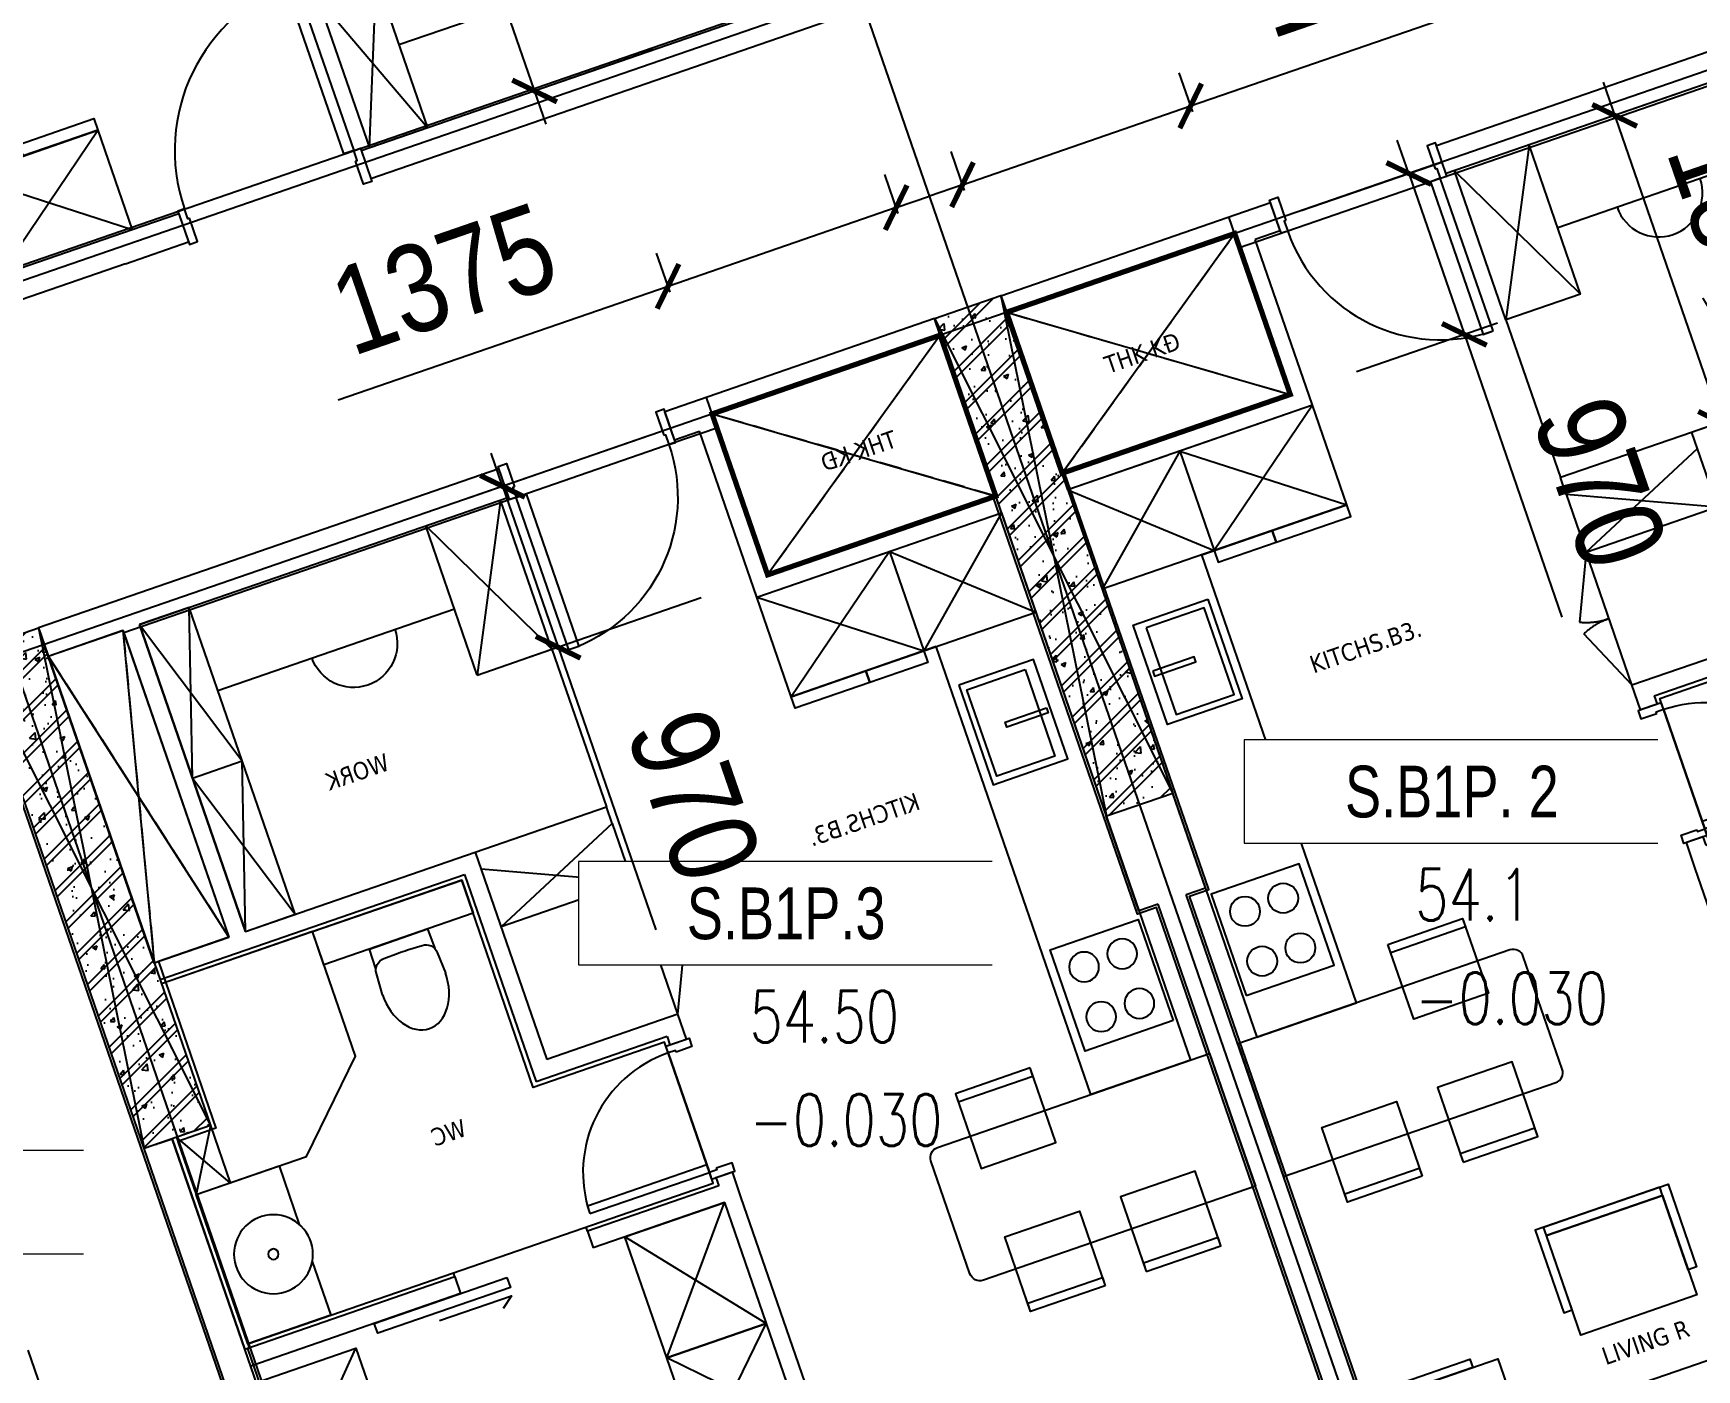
# Model space of a CAD drawing. Header units: millimetres. Extents: x -361699137 to 361252145, y -356478932 to 356523199.
# Drawn here: x -96064 to -86587, y 29494 to 37109 of the extents above; entities that cross this region are included whole.
import ezdxf
from ezdxf.enums import TextEntityAlignment as Align
from ezdxf.xclip import XClip

# ---------------------------------------------------------------- set-up
doc = ezdxf.new("R2010")
doc.units = ezdxf.units.MM
doc.header["$LTSCALE"] = 100
doc.header["$MEASUREMENT"] = 0
doc.header["$XCLIPFRAME"] = 0
doc.set_wipeout_variables(frame=1)
doc.linetypes.add('ACAD_ISO03W100', pattern=[30, 12, -18])
doc.linetypes.add('Xref_ST_MBDV Cot vach 30.7.2022$0$HIDDEN', pattern=[0.375, 0.25, -0.125])
for name, color, linetype in [('1VinaPVC-Text', 9, 'Continuous'), ('A-_FURN----_E-_N', 251, 'Continuous'), ('A-ANNO-ROOM', 50, 'Continuous'), ('IDEA - dim', 251, 'Continuous'), ('KC', 5, 'Continuous'), ('KT-Net manh', 139, 'Continuous'), ('KT-Tuong', 1, 'Continuous'), ('Xref_ST_MBDV Cot vach 30.7.2022$0$KT-Khuat', 9, 'Xref_ST_MBDV Cot vach 30.7.2022$0$HIDDEN')]:
    doc.layers.add(name, color=color, linetype=linetype)
doc.layers.add('dien tich thong thuy', color=3, linetype='Continuous', plot=False)
for name, color, linetype, lineweight in [('KT-Chuviet', 255, 'Continuous', 15), ('KT-Net thay', 7, 'Continuous', 15), ('KT-Net truc', 18, 'Continuous', 15)]:
    doc.layers.add(name, color=color, linetype=linetype, lineweight=lineweight)
doc.styles.add('220126_HDN_HBA typical plan$0$211210_HDN_HBA_TYPICAL PLAN CORE OPT 1$0$HBA-Text', font='GOTHIC.TTF')
doc.styles.add('Arial Narrow', font='ARIALN.TTF')
doc.styles.add('font unicode ccu', font='arial.ttf')
doc.styles.add('ROMANS', font='ROMANS.SHX')
doc.styles.add('Tahoma', font='tahoma.ttf')
doc.dimstyles.new('ccu12-200', dxfattribs={"dimscale": 200, "dimtxt": 2.5, "dimasz": 1, "dimexe": 1, "dimexo": 2, "dimgap": 1, "dimtad": 1, "dimdec": 0, "dimdsep": 46, "dimtxsty": 'Arial Narrow', "dimblk": 'ARCHTICK', "dimcen": -1, "dimdle": 1, "dimclrd": 256, "dimclre": 256, "dimclrt": 3, "dimadec": 0, "dimazin": 2, "dimtfac": 0.1, "dimtdec": 0, "dimtmove": 0, "dimatfit": 1, "dimldrblk": 'ARCHTICK', "dimfxl": 1, "dimtvp": 0.8333333333333334, "dimtolj": 1, "dimtzin": 12, "dimarcsym": 0})
pattern_1 = [(49.99999999999999, (-90946.1647472535, -18366.26446870027), (286.9040730403014, -25.10085399303804), [30, -330]), (355, (-90946.1647472535, -18366.26446870027), (-55.50053344520001, 300.8768534800047), [24, -264]), (100.4514, (-90922.25607525349, -18368.35620470027), (231.4037526856086, 275.7758168243814), [25.496076, -280.4568448]), (46.18420000000001, (-90946.1647472535, -18286.26446870027), (426.8964194502578, -66.20760573160723), [45, -495]), (96.6356, (-90910.5900492535, -18291.78179150027), (373.8650822194813, 389.6471483601767), [38.2441152, -420.6852]), (351.1842, (-90946.1647472535, -18286.26446870027), (373.8647780534509, 389.6474403701299), [36, -396]), (21, (-90906.1647472535, -18306.26446870027), (238.7628208473847, -161.0475562661355), [30, -330]), (326.0000000000001, (-90906.1647472535, -18306.26446870027), (97.32613276863269, 290.0600180187412), [24, -264]), (71.4514, (-90886.2678540535, -18319.68511110027), (336.089051432596, 129.012198683981), [25.496076, -280.4568448]), (37.50000000000001, (-90946.1647472535, -18366.26446870027), (4.863942126916267, 133.1575415325246), [0, -260.8, 0, -268, 0, -265]), (7.499999999999999, (-90946.1647472535, -18366.26446870027), (105.2278149768594, 157.7646847529441), [0, -152.8, 0, -254.8, 0, -101]), (327.5, (-91035.3647472535, -18366.26446870027), (213.5289744689636, -9.021948693751902), [0, -100, 0, -312, 0, -414]), (317.5, (-91075.3647472535, -18366.26446870027), (233.2744677369545, 40.04199293292709), [0, -130, 0, -207.2, 0, -294]), (45, (-90946.1647472535, -18366.26446870027), (-120.2081528017131, 120.2081528017131), []), (45, (-90946.1647472535, -18317.26446870027), (-120.2081528017131, 120.2081528017131), [])]

# ---------------------------------------------------------------- blocks, each defined once
blk = doc.blocks.new('*U204')
at = {"ltscale": 5}
blk.add_lwpolyline([(305, -530), (305, -1.13686837721616e-13), (-305, 0), (-305, -530)], close=True, dxfattribs=at)
for centre in [(-150, -150), (150, -150.0000000000001), (-150, -380), (150, -380)]:
    blk.add_circle(centre, 85, dxfattribs=at)
blk = doc.blocks.new('*U205')
at = {"ltscale": 5}
for points in [[(-300, -450), (300, -450), (300, 0), (-300, 0)], [(-261, -65), (261, -65), (261, -415), (-261, -415)], [(-15, -20), (15, -20), (15, -270), (-15, -270)]]:
    blk.add_lwpolyline(points, close=True, dxfattribs=at)
blk = doc.blocks.new('220126_HDN_HBA typical plan$0$210902_YS plan 330pm ver13$0$TOTO-WC-CW822J')
at = {"color": 0}
blk.add_lwpolyline([(-177.2072506700642, -119.1915361834399), (-175, 0), (175, 0), (177.2072506700642, -119.1915361836145)], dxfattribs=at)
blk.add_lwpolyline([(-190, -270), (-183.3947591906181, -144.5004246227618, -0.3908696114996718), (-115.4352058441145, -78.20653349565691), (-27.76706723973621, -75.77130742336158, -0.01388621073825284), (27.76706724101678, -75.77130742336158), (115.4352058439981, -78.20653349565691, -0.3908696114996718), (183.3947591905016, -144.5004246227618), (190, -270)], format="xyb", dxfattribs=at)
blk.add_ellipse((0, -270), major_axis=(0, -270), ratio=0.7037037037037037, start_param=4.71238898038469, end_param=7.853981633974483, dxfattribs=at)
blk = doc.blocks.new('d800')
blk.add_line((760, 70), (40, 70))
for points in [[(40, 790), (40, 70), (85, 70), (85, 790)], [(50, 25), (40, 25), (40, 70), (0, 70), (0, -70), (50, -70)], [(750, 25), (760, 25), (760, 70), (800, 70), (800, -70), (750, -70)]]:
    blk.add_lwpolyline(points, close=True)
blk.add_arc((40, 70), 720, 0, 90)
blk = doc.blocks.new('9')
for p, q in [((-3000.000000004635, -5599.999999996318), (-3345.000000458938, -5599.999999996784)), ((-3345.000000458938, -5599.999999996784), (-3000.000000005144, -5805.000000001877)), ((-3000.000000004635, -5599.999999996318), (-3345.000000458633, -5805.000000001819))]:
    blk.add_line(p, q)
at = {"color": 6, "const_width": 29.99999999999999}
blk.add_lwpolyline([(-99.99999999903957, -199.9999999962602), (-1069.999999999491, -199.9999999962456), (-1069.999999999542, -1574.999999996304), (-99.99999999943248, -1574.999999996289)], close=True, dxfattribs=at)
at = {"layer": 'A-_FURN----_E-_N', "linetype": 'Continuous'}
for points in [[(-1769.999999998588, -874.9999999943248), (-1839.999999999025, -874.9999999925785), (-1839.999999998603, -1224.999999994412), (-1769.99999999904, -1224.999999994427)], [(-1169.99999999952, -874.9999999944557), (-1769.999999998588, -874.9999999943248), (-1769.999999999076, -1674.999999994441), (-1169.99999999952, -1674.99999999626)], [(-1769.99999999904, -1224.999999994427), (-1839.999999998603, -1224.999999994412), (-1839.999999999076, -1674.999999994456), (-1769.999999999076, -1674.999999994441)]]:
    blk.add_lwpolyline(points, close=True, dxfattribs=at)
at = {"layer": 'IDEA - dim'}
for p, q in [((-1769.999999998588, -874.9999999943248), (-1769.999999998559, -199.9999999943975)), ((-2119.999999999491, -2874.999999994339), (-2470, -2874.999999994514)), ((-2119.999999999091, -2874.999999992564), (-2020.000000004678, -2874.999999992564)), ((-2020.000000003696, -3665), (-2020.000000003711, -2874.999999996304)), ((-1070.000002763212, -2875.000003132984), (-169.9999999995125, -2875.000003684283)), ((-1070.000002762747, -3325.000003041685), (-1070.000002763212, -2875.000003132984)), ((-1070.000002762747, -3325.000003041685), (-170.0000000004438, -3325.000003684312)), ((-1070.000003144596, -3324.999999349893), (-1069.99999695037, -3325.000003041656)), ((-669.9999999999782, -4749.999999998079), (-670.0000000004366, -3325.000003689929)), ((-4269.99999999904, -3764.999999994427), (-4244.999999999069, -3764.999999996289)), ((-4270.000000000007, -4564.999999998123), (-4244.999999999971, -4564.999999996217)), ((-1095.000000000451, -5049.999999996318), (-1095.000000000422, -4749.999999998137)), ((-169.9999999995052, -5599.999999996289), (-6.963091436773539e-09, -5599.999999998137)), ((-3000.000000004613, -5830.000000001804), (-4269.99999999904, -5830.000000001877))]:
    blk.add_line(p, q, dxfattribs=at)
blk.add_lwpolyline([(-5269.99999999904, -84.99999998044223), (-5269.999999999054, -1724.999999976731, 0.414213562373095), (-5209.999999999505, -1784.999999976717), (-4529.999999998574, -1784.999999976717, 0.414213562373095), (-4469.999999999069, -1724.999999978565), (-4469.999999999054, -84.99999998044223)], format="xyb", close=True, dxfattribs=at)
for points in [[(-6649.999999999505, -748.0050340610906), (-6649.999999999025, -299.9999999962165), (-7449.99999999904, -299.9999999944994), (-7449.999999999549, -249.9999999962747), (-6599.99999999952, -249.9999999943975), (-6599.999999999491, -748.0050340592861)], [(-6649.999999999025, -299.9999999962165), (-6649.999999999505, -899.9999999944266), (-7449.999999999549, -899.9999999944121), (-7449.99999999904, -299.9999999944994)], [(-5526.365906123057, -831.6291622417048), (-5526.365906122148, -381.6291622417048), (-5076.365906122592, -381.6291622435529), (-5076.365906122577, -831.6291622435092)], [(-5526.365906123057, -831.6291622417048), (-5526.365906122148, -381.6291622417048), (-5476.365906123057, -381.6291622435383), (-5476.365906123028, -831.6291622434946)], [(-5526.36590612305, -1078.370892607607), (-5526.365906122577, -1528.370892607505), (-5076.365906123508, -1528.370892607621), (-5076.365906122577, -1078.370892607651)], [(-5526.36590612305, -1078.370892607607), (-5526.365906122577, -1528.370892607505), (-5476.365906123057, -1528.370892609484), (-5476.365906123559, -1078.370892607651)], [(-4213.634093875524, -1078.37089260768), (-4213.634093875517, -1528.370892609455), (-4663.634093875975, -1528.370892607592), (-4663.634093875044, -1078.370892607592)], [(-4213.634093875524, -1078.37089260768), (-4213.634093875517, -1528.370892609455), (-4263.634093875553, -1528.370892607636), (-4263.634093875531, -1078.370892607592)], [(-7849.99999999904, -1340.677188733607), (-7849.999999998574, -2140.677188733578), (-7049.999999999025, -2140.677188733593), (-7049.99999999904, -1340.677188733607)], [(-6076.256100086466, -2090.677188733607), (-6676.256100086503, -2090.677188735455), (-6676.256100086481, -1390.677188735441), (-6076.256100086481, -1390.677188735412)], [(-6524.261134151835, -1390.677188735441), (-6076.256100086481, -1390.677188735412), (-6076.256100086466, -2090.677188733607), (-6026.256100086015, -2090.677188735441), (-6026.25610008552, -1340.677188735455), (-6524.261134151355, -1340.677188735441)], [(-6524.261134151326, -2090.677188733636), (-6076.256100086466, -2090.677188733607), (-6076.256100086481, -1390.677188735412), (-6026.256100086001, -1390.677188735455), (-6026.25610008552, -2140.677188735368), (-6524.261134151384, -2140.677188733607)], [(-124.9999999995125, -1875.000000003725), (-124.9999999995198, -1865.00000000374), (-184.9999999994907, -1865.000000003725), (-184.9999999990541, -1825.000000003725), (15.00000000097498, -1825.000000003725), (15.00000000050204, -1875.000000005515)], [(-1105.000000000437, -2785.000000005661), (-185.0000000000073, -2785.000000005632), (-185.0000000004438, -2725.00000000553), (-1105.000000000451, -2725.000000003711)], [(-124.9999999999782, -2775.000000005559), (-124.9999999990687, -2785.000000003682), (-185.0000000000073, -2785.000000005632), (-184.9999999999563, -2825.000000003711), (15.00000000097498, -2825.000000003725), (15.00000000002183, -2775.000000003638)], [(-5699.999999999505, -3574.999999992549), (-5099.999999999534, -3574.999999990745), (-5099.999999999505, -2974.999999990672), (-5699.999999999025, -2974.999999990687), (-5699.999999999505, -3574.999999992549)], [(-5099.999999999534, -3574.999999990745), (-4369.999999999505, -3574.999999990614), (-4369.999999999505, -2974.999999992549), (-5099.999999999505, -2974.999999990672), (-5099.999999999534, -3574.999999990745)], [(-2144.99999999952, -4690.000000456363), (-2144.999999999047, -3789.999999996246), (-2344.999999999956, -3789.999999998137), (-2344.999999999978, -4690.000000456246)], [(-4370.000000000422, -4285.574825735777), (-4429.999999999956, -4285.574825735705), (-4429.999999999971, -5085.574825735777), (-4370.000000000029, -5085.5748257339)], [(-170.000000000422, -5049.999999998137), (-2020.000000000888, -5049.999999996289), (-2020.000000000909, -4749.999999998181), (-170.0000000013679, -4749.999999998152)], [(-5099.999999999978, -5830.00000000179), (-4469.999999999971, -5830.000000001877), (-4469.999999999971, -5230.000000001877), (-5099.999999999025, -5229.999999999942), (-5099.999999999054, -5830.000000005602)]]:
    blk.add_lwpolyline(points, close=True, dxfattribs=at)
for points in [[(-1170, -799.9999999963184), (-1169.999999999513, -199.9999999962456), (-4469.999999998574, -199.9999999943975), (-4469.999999998574, -799.9999999944121), (-1769.999999999047, -799.9999999963038), (-1769.999999999076, -1674.999999994441), (-1169.99999999952, -1674.99999999626)], [(-3269.999999999971, -2874.99999999252), (-2469.999999999047, -2874.999999992593), (-2469.999999999956, -3664.999999996231)], [(-3000.000000005144, -5805.000000001877), (-4244.999999999971, -5805.00000000179), (-4244.99999999952, -2999.999999992549), (-3394.999999999069, -2999.999999992564), (-3394.999999999549, -3789.999999996289), (-2144.999999999047, -3789.999999996246), (-2144.99999999952, -5599.99999999626)], [(-4476.139892185995, -4728.893979981542), (-4476.139892186497, -4294.40326539801), (-4530.01426306089, -4363.505103575066)], [(-3000.000000003267, -5805.000000001834), (-3345.000000458633, -5805.000000001819), (-3345.000000459586, -5140.000000456363), (-2895.000000459593, -4690.000000456275), (-2144.99999999952, -4690.000000456363), (-2144.99999999952, -5599.99999999626)], [(-3922.249721609478, -5305.000002011584), (-4245.000000000451, -5305.000002011613), (-4244.999999999971, -5805.00000000179), (-3345.000000458633, -5805.000000001819), (-3345.000000459113, -5305.000002011642), (-3697.750278390449, -5305.000002009838)]]:
    blk.add_lwpolyline(points, dxfattribs=at)
for radius in [224.9999999999998, 29.99999999999998]:
    blk.add_circle((-3810.000000000036, -5500.000002006098), radius, dxfattribs=at)
for centre, radius, end in [((-185.0000000000073, -2785.000000005632), 919.9999999999992, 180), ((-669.9999999995052, -3933.683784391746), 249.9999999999998, 270)]:
    blk.add_arc(centre, radius, 90, end, dxfattribs=at)
at = {"layer": 'KT-Net manh', "linetype": 'ACAD_ISO03W100', "ltscale": 4}
for p, q in [((-1169.999999999513, -199.9999999962456), (-1769.999999998588, -874.9999999943248)), ((-1169.99999999952, -874.9999999944557), (-1769.999999998559, -199.9999999943975)), ((-1169.99999999952, -874.9999999944557), (-1769.999999999076, -1674.999999994441)), ((-1169.99999999952, -1674.99999999626), (-1769.999999998588, -874.9999999943248)), ((-3269.999999999971, -2874.99999999252), (-2905.673725120723, -2709.874697769061)), ((-2469.999999999047, -2874.999999992593), (-2834.326274876497, -2709.874697769046)), ((-2119.999999999491, -2874.999999994339), (-2469.999999999956, -3664.999999996231)), ((-2119.999999999971, -3664.999999998065), (-2469.999999999047, -2874.999999992593)), ((-1070.000002763212, -2875.000003132984), (-2020, -2875.000003132984)), ((-170.0000000716682, -3325.000003686087), (-1070.00000276322, -2875.000003164634)), ((-169.9999999995125, -2875.000003684283), (-1070.000002762747, -3325.000003041685)), ((-5699.999999999505, -3574.999999992549), (-5099.999999999505, -2974.999999990672)), ((-5699.999999999025, -2974.999999990687), (-5099.999999999534, -3574.999999990745)), ((-5099.999999999534, -3574.999999990745), (-4369.999999999505, -2974.999999992549)), ((-5099.999999999505, -2974.999999990672), (-4369.999999999505, -3574.999999990614)), ((-2020.000000000931, -5049.999999990701), (-1095.000000000466, -4749.999999992535)), ((-1095.00000000048, -5049.999999990716), (-2020.000000000946, -4749.999999992564)), ((-1095.00000000048, -5049.999999990716), (-170.0000000013752, -4749.999999992549)), ((-170.0000000004366, -5049.999999992579), (-1095.000000000466, -4749.999999992535)), ((-5099.999999999978, -5830.00000000179), (-4469.999999999971, -5230.000000001877))]:
    blk.add_line(p, q, dxfattribs=at)
for centre, start, end in [((-3269.999999999971, -2874.99999999252), 0, 24.38168205638541), ((-2469.999999999047, -2874.999999992593), 155.6183179436146, 180)]:
    blk.add_arc(centre, 399.9999999999996, start, end, dxfattribs=at)
at = {"layer": 'KT-Tuong'}
for p, q in [((-6600.000000001135, -84.99999998036947), (-3569.999999998588, -84.99999998050043)), ((-3569.999999998588, -84.99999998050043), (-3569.999999998588, -199.9999999962602)), ((-3569.999999998588, -199.9999999962602), (-3000.000000068831, -199.9999999899592)), ((-1169.99999999952, -1674.99999999626), (-1169.999999999513, -199.9999999962456)), ((-1169.999999999513, -199.9999999962456), (-1069.999999999513, -199.9999999962311)), ((-1069.999999999542, -1574.999999996304), (-1069.999999999513, -199.9999999962311)), ((-99.99999999903957, -199.9999999962602), (-99.99999999943248, -1574.999999996289)), ((-99.99999999903957, -199.9999999962311), (9.74978320300579e-10, -199.9999999962165)), ((9.458744898438454e-10, -199.9999999962456), (4.94765117764473e-10, -1824.999999994412)), ((-1069.999999999542, -1574.999999996304), (5.602487362921238e-10, -1574.999999996289)), ((-1169.99999999952, -1674.99999999626), (-169.9999999995125, -1674.999999996289)), ((-169.9999999995343, -1824.999999992462), (-169.9999999995125, -1674.999999996289)), ((-169.9999999999854, -1824.999999994412), (4.94765117764473e-10, -1824.999999994412)), ((-169.9999999999854, -5049.999999996202), (-169.9999999990541, -2825.000000005573)), ((2.91038304567337e-11, -2825.000000003711), (-7.436028681695461e-09, -5599.999999998137)), ((-4219.999999998596, -2974.999999990687), (-4219.999999999054, -2874.999999990629)), ((-3419.999999999505, -2974.999999990745), (-3420.000000000015, -2874.999999992593)), ((-4219.99999999904, -2974.999999988897), (-4269.999999999047, -2974.999999990614)), ((-4269.999999999047, -2974.999999990614), (-4269.99999999904, -3764.999999994427)), ((-3369.999999998152, -2974.999999990701), (-3419.999999999985, -2974.999999988824)), ((-3369.999999998152, -2974.999999990701), (-3369.999999999527, -3764.999999994383)), ((-2020.000000003711, -3664.999999996289), (-3269.999999999556, -3664.999999996289)), ((-2020.000000001353, -5049.999999994412), (-2020.000000003245, -3664.999999996275)), ((-4269.99999999904, -3764.999999994427), (-4369.999999999956, -3764.999999996187)), ((-2119.999999999985, -3764.999999994368), (-3369.999999999527, -3764.999999994383)), ((-2119.999999999491, -5599.999999994354), (-2119.999999999513, -3764.999999998137)), ((-4270.000000000007, -4564.999999998123), (-4370.000000000429, -4564.999999996202)), ((-4270.000000000007, -4564.999999998123), (-4269.99999999904, -5830.000000001877)), ((-2020.000000000888, -5049.999999996289), (-170.000000000422, -5049.999999998137)), ((-169.999999999025, -5149.999999994325), (-2020.000000000931, -5149.999999994398)), ((-2020.000000000451, -5599.999999996275), (-2020.000000000458, -5149.999999992549)), ((-169.9999999995052, -5599.999999996289), (-169.9999999995343, -5149.999999994412)), ((-2020.000000000451, -5599.999999996275), (-169.9999999995052, -5599.999999996289)), ((-3000.000000003725, -5914.999999994441), (-3000.000000003682, -5830.000000001877))]:
    blk.add_line(p, q, dxfattribs=at)
for points in [[(-4369.999999999505, -2974.999999992549), (-5699.999999999025, -2974.999999990687), (-5699.999999999542, -2874.999999992564), (-4369.999999999549, -2874.999999992579)], [(-4369.999999999549, -2874.999999992579), (-4219.999999999054, -2874.999999990629)], [(-3420.000000000015, -2874.999999992593), (-3269.999999999971, -2874.99999999252), (-3269.999999999556, -3664.999999996289)], [(-4369.999999999505, -2974.999999992549), (-4369.999999999956, -3764.999999996187)], [(-4370.000000000429, -4564.999999996202), (-4369.999999999971, -5830.000000001863)], [(-169.9999999999854, -5049.999999996202), (-2020.000000000917, -5049.999999994412)], [(-6600.000000007887, -5830.000000001819), (-6600.000000007873, -5599.999999986903), (-5700.000000000015, -5599.999999986961), (-5699.999999999971, -5830.000000001863), (-3000.000000003682, -5830.000000001877)]]:
    blk.add_lwpolyline(points, dxfattribs=at)
at = {"layer": 'Xref_ST_MBDV Cot vach 30.7.2022$0$KT-Khuat', "linetype": 'Xref_ST_MBDV Cot vach 30.7.2022$0$HIDDEN', "ltscale": 5}
for p, q in [((-100.0006481566306, -199.9999999962602), (-1069.999999999542, -1574.999999996304)), ((-1069.999999999491, -200.0009207495896), (-99.99999999943248, -1574.999999996289)), ((-169.9999999995052, -5599.999999996289), (-2020.000000000458, -5149.999999992549)), ((-169.999999999025, -5149.999999994325), (-2020.000000000451, -5599.999999996275))]:
    blk.add_line(p, q, dxfattribs=at)
at = {"layer": 'IDEA - dim', "extrusion": (0, 0, -1), "xscale": -1, "zscale": -1, "rotation": 180}
blk.add_blockref('*U204', (3919.999999998581, -749.999999996202), dxfattribs=at)
at = {"layer": 'IDEA - dim'}
for name, p, xscale, rotation in [('*U205', (-2319.999999998588, -299.9999999944412), -1, 359.9999999999917), ('d800', (-4219.999999999025, -2929.999999990687), -1, 180), ('220126_HDN_HBA typical plan$0$210902_YS plan 330pm ver13$0$TOTO-WC-CW822J', (-2345.000000000029, -4240.000000227272), -1.000000000000001, 270)]:
    blk.add_blockref(name, p, dxfattribs=dict(at, xscale=xscale, rotation=rotation))
at = {"layer": '1VinaPVC-Text', "style": 'Tahoma'}
for s, p in [('THK KĐ', (-621.2825143672817, -632.8384071638284)), ('KITCHS.B3.', (-2616.439761780442, -1181.604633180497)), ('LIVING R', (-6885.442218542077, -1468.461951309713)), ('WORK', (-1417.810789075651, -3966.135178038836)), ('WC', (-3531.033974959493, -4230.913363981905))]:
    blk.add_text(s, height=99.9999999999999, rotation=270, dxfattribs=at).set_placement(p)
blk = doc.blocks.new('10')
at = {"layer": 'IDEA - dim'}
for p, q in [((-9430.000000000582, -644.9999999794381), (-8830.000000000582, -1444.999999979496)), ((-9430.000000001062, -1444.999999977648), (-8829.999999999185, -644.9999999794672)), ((-8529.999997237697, -2875.000003121793), (-9430.00000000187, -2875.000003671259)), ((-8930.000000004642, -5174.999999979511), (-8930.000000036773, -3225.000003496185))]:
    blk.add_line(p, q, dxfattribs=at)
for points in [[(-9429.999999999229, -569.9999999813735), (-9429.999999998254, 30.00000002053275), (-6029.999999998574, 30.00000001117587), (-6029.99999999904, -569.9999999887805), (-8830.000000000146, -569.9999999832216), (-8830.000000000582, -1444.999999979496), (-9430.000000001062, -1444.999999977648)], [(-8529.999997238148, -2875.000003153458), (-8529.999997237683, -3225.000003360212), (-9430.00000000278, -3225.000003671274), (-9430.00000000278, -2875.000003671274)]]:
    blk.add_lwpolyline(points, dxfattribs=at)
for points in [[(-9430.000000000582, -644.9999999794381), (-8829.999999999185, -644.9999999794672), (-8830.000000000582, -1444.999999979496), (-9430.000000001062, -1444.999999977648)], [(-8830.000000000597, -994.9999999832362), (-8759.999999999214, -994.999999981359), (-8760.000000000116, -1444.999999983193), (-8830.000000000582, -1444.999999979496)], [(-9474.999999999964, -1774.999999992579), (-9475.000000001382, -1764.99999998881), (-9415.000000001375, -1764.999999986961), (-9415.000000000895, -1724.999999990643), (-9615.000000000888, -1724.999999988853), (-9615.000000000422, -1774.999999988824)], [(-8395.000000000931, -2784.999999990716), (-9415.000000001863, -2784.999999990672), (-9415.000000001397, -2724.999999990687), (-8395.000000000931, -2724.999999988824)], [(-9475.000000000931, -2774.999999990701), (-9475.000000001848, -2784.999999990687), (-9415.000000001863, -2784.999999990672), (-9415.00000000278, -2824.999999988824), (-9615.000000001848, -2824.999999988824), (-9615.000000002336, -2774.999999990643)]]:
    blk.add_lwpolyline(points, close=True, dxfattribs=at)
blk.add_arc((-9414.999999999229, -2784.999999984313), 1019.999999997357, 0, 90, dxfattribs=at)
at = {"layer": 'KT-Net manh', "linetype": 'ACAD_ISO03W100', "ltscale": 4}
for p, q in [((-9430.00000000278, -3225.000003671274), (-8529.999997238148, -2875.000003153458)), ((-9430.00000000187, -2875.000003671259), (-8529.999997237683, -3225.000003360212))]:
    blk.add_line(p, q, dxfattribs=at)
at = {"layer": 'KT-Tuong'}
for p, q in [((-9600.000000000306, -1344.999999977677), (-9600.000000000437, -1724.999999975771)), ((-9430.000000001353, -1724.999999977648), (-9430.000000001062, -1444.999999977648)), ((-9430.00000000136, -1724.99999997954), (-9600.000000000437, -1724.999999975771)), ((-9430.000000005108, -5474.999999979482), (-9430.000000005122, -2824.999999988839))]:
    blk.add_line(p, q, dxfattribs=at)
for points in [[(-9600.000000000306, -1344.999999977677), (-9600.000000000306, 200.0000000006403), (-9500.000000000291, 200.0000000006112)], [(-9430.000000001062, -1444.999999977648), (-9430.000000001055, 30.00000002363231)], [(-9430.000000001062, -1444.999999977648), (-9430.000000001062, -1444.999999977648)], [(-9430.000000006068, -5574.99999998133), (-9430.00000000606, -5799.999999986932), (-9600.000000005588, -5799.999999985099), (-9600.000000000939, -2824.999999986947)]]:
    blk.add_lwpolyline(points, dxfattribs=at)
blk = doc.blocks.new('20')
at = {"layer": 'KT-Net manh', "linetype": 'ACAD_ISO03W100', "ltscale": 4}
blk.add_line((-1400.000000002154, -3869.999999998734), (-1400.000000002154, -5099.999999807405), dxfattribs=at)
at = {"layer": 'KT-Tuong'}
blk.add_line((-399.999999994674, -5099.999999807682), (-399.9999999995925, -3000.000000000029), dxfattribs=at)
blk = doc.blocks.new('TAG CAO DO SAN')
blk.add_wipeout([(1526701.778855525, -266095.22987594287), (1527644.6359120198, -266095.22987594287), (1527644.6359120198, -266330.944140067), (1526701.778855525, -266330.944140067)]).dxf.layer = 'KT-Net thay'
at = {"layer": 'KT-Net thay', "flags": 128}
blk.add_lwpolyline([(1526701.778855525, -266095.2298759429), (1526701.778855525, -266330.9441400666), (1527644.63591202, -266330.9441400666), (1527644.63591202, -266095.2298759429)], close=True, dxfattribs=at)
blk.add_lwpolyline([(1526701.778855525, -266330.9441400666), (1527644.63591202, -266330.9441400666)], dxfattribs=at)
at = {"layer": 'KT-Chuviet', "color": 31, "style": 'font unicode ccu', "width": 0.75}
blk.add_attdef('TÊNPHÒNG', text='', height=117.85713, dxfattribs=at).set_placement((1527175.308820772, -266213.4467624734), align=Align.MIDDLE_CENTER)
blk = doc.blocks.new('A$C1AAC5519')
at = {"layer": 'A-ANNO-ROOM', "insert": (772.955269176513, 1216.574747113511), "char_height": 600, "attachment_point": 2, "rotation": 50.44882673977027, "style": '220126_HDN_HBA typical plan$0$211210_HDN_HBA_TYPICAL PLAN CORE OPT 1$0$HBA-Text'}
blk.add_mtext_dynamic_manual_height_columns('S.B1.', width=722857412.8743668, gutter_width=9765.624999999996, heights=[0], dxfattribs=at)
blk = doc.blocks.new('A$C418F5BC8')
at = {"layer": 'A-ANNO-ROOM', "insert": (648.1133449638728, 1090.790118377889), "char_height": 600, "attachment_point": 2, "rotation": 50.44882673977027, "style": '220126_HDN_HBA typical plan$0$211210_HDN_HBA_TYPICAL PLAN CORE OPT 1$0$HBA-Text'}
blk.add_mtext_dynamic_manual_height_columns('SL-S', width=722857412.8743668, gutter_width=9765.624999999996, heights=[0], dxfattribs=at)
blk = doc.blocks.new('A$C2A6C5140')
at = {"layer": 'A-ANNO-ROOM', "insert": (731.4497625969816, 1190.0169191678, 0.0003277973379295924), "char_height": 600, "attachment_point": 2, "rotation": 50.44882673977027, "style": '220126_HDN_HBA typical plan$0$211210_HDN_HBA_TYPICAL PLAN CORE OPT 1$0$HBA-Text'}
blk.add_mtext_dynamic_manual_height_columns('2-BR', width=722857412.8743668, gutter_width=9765.624999999996, heights=[0], dxfattribs=at)
blk = doc.blocks.new('A$C5388591E')
at = {"layer": 'A-ANNO-ROOM', "insert": (894.3001998505497, 842.1987865094561, 0.0004622000541105721), "char_height": 600, "attachment_point": 2, "rotation": 1.4064704596368105, "style": '220126_HDN_HBA typical plan$0$211210_HDN_HBA_TYPICAL PLAN CORE OPT 1$0$HBA-Text'}
blk.add_mtext_dynamic_manual_height_columns('3-BR', width=722857412.8743668, gutter_width=9765.624999999996, heights=[0], dxfattribs=at)
blk = doc.blocks.new('A$C21AF0CCA')
at = {"layer": 'A-ANNO-ROOM', "insert": (1197.56892258345, 814.6835720778872), "char_height": 600, "attachment_point": 2, "rotation": 0.10542954816276216, "style": '220126_HDN_HBA typical plan$0$211210_HDN_HBA_TYPICAL PLAN CORE OPT 1$0$HBA-Text'}
blk.add_mtext_dynamic_manual_height_columns('S.B1P.', width=722857412.8743668, gutter_width=9765.624999999996, heights=[0], dxfattribs=at)
blk = doc.blocks.new('_ARCHTICK')
at = {"color": 0, "linetype": 'ByBlock', "const_width": 0.15}
blk.add_lwpolyline([(-0.5, -0.5), (0.5, 0.5)], dxfattribs=at)
blk = doc.blocks.new('*D405')
at = {"layer": 'Defpoints', "color": 0, "transparency": 16777216}
for p in [(49444.79989566026, -741.3525314486233), (48390.7690978162, -1105.254692146351), (50048.53987389665, -2490.065783743477)]:
    blk.add_point(p, dxfattribs=at)
at = {"layer": 'KC', "lineweight": -2, "transparency": 16777216}
for p, q in [((49066.69973300592, -871.8909051199716), (48201.71901648903, -1170.523878982025)), ((49059.77826288826, -3043.018025768377), (48325.49991098053, -916.2046108191789)), ((49670.4397112423, -2620.604157414826), (48805.45899472541, -2919.237131276879))]:
    blk.add_line(p, q, dxfattribs=at)
at = {"layer": 'KC', "lineweight": -2, "transparency": 16777216, "xscale": 200, "yscale": 200, "zscale": 200}
for p, rotation in [((48390.7690978162, -1105.254692146351), 109.0471379563781), ((48994.50907605258, -2853.967944441205), 289.0471379563781)]:
    blk.add_blockref('_ARCHTICK', p, dxfattribs=dict(at, rotation=rotation))
at = {"layer": 'KC', "color": 3, "transparency": 16777216, "insert": (49122.99883039216, -1831.03042213596), "char_height": 500, "attachment_point": 5, "rotation": 289.0471379563781, "style": 'Arial Narrow'}
blk.add_mtext('\\A1;1850', dxfattribs=at)
blk = doc.blocks.new('*D407')
at = {"layer": 'Defpoints', "color": 0, "transparency": 16777216}
for p in [(49754.93412174952, -3967.427908603902), (51196.72038126876, -3930.196335112933), (49897.00121474638, -4378.921260585186)]:
    blk.add_point(p, dxfattribs=at)
at = {"layer": 'KC', "lineweight": -2, "transparency": 16777216}
for p, q in [((51066.18218559273, -3552.096111006087), (50989.38419043389, -3329.652871078224)), ((51054.6532882719, -3518.702983131649), (51243.70340032532, -3453.433885293634)), ((51054.6532882719, -3518.702983131649), (49754.93412174952, -3967.427908603902)), ((49766.46301907035, -4000.821036478341), (49689.66502391151, -3778.377796550478)), ((49754.93412174952, -3967.427908603902), (47874.87847125372, -4616.512613501876))]:
    blk.add_line(p, q, dxfattribs=at)
at = {"layer": 'KC', "lineweight": -2, "transparency": 16777216, "xscale": 200, "yscale": 200, "zscale": 200}
for p, rotation in [((51054.6532882719, -3518.702983131649), 199.0471109836851), ((49754.93412174952, -3967.427908603902), 19.04711098368512)]:
    blk.add_blockref('_ARCHTICK', p, dxfattribs=dict(at, rotation=rotation))
at = {"layer": 'KC', "color": 3, "transparency": 16777216, "insert": (48477.27549088755, -3926.87954548689), "char_height": 500, "attachment_point": 5, "rotation": 19.047110983685116, "style": 'Arial Narrow'}
blk.add_mtext('\\A1;1375', dxfattribs=at)
blk = doc.blocks.new('*D408')
at = {"layer": 'Defpoints', "color": 0, "transparency": 16777216}
for p in [(50006.00429577752, -4694.64702791896), (50322.55985153512, -5611.539921299052), (49128.83168028854, -6023.672338728335)]:
    blk.add_point(p, dxfattribs=at)
at = {"layer": 'KC', "lineweight": -2, "transparency": 16777216}
for p, q in [((49627.90413311929, -4825.185401579034), (48623.22604320182, -5172.048632178279)), ((48812.27612453094, -5106.779445348242), (48747.00693770091, -4917.729364019127)), ((48812.27612453094, -5106.779445348242), (49128.83168028854, -6023.672338728335)), ((49944.45968887689, -5742.078294959127), (48939.78159895942, -6088.941525558372)), ((49128.83168028854, -6023.672338728335), (49685.08899287686, -7634.853591201721))]:
    blk.add_line(p, q, dxfattribs=at)
at = {"layer": 'KC', "lineweight": -2, "transparency": 16777216, "xscale": 200, "yscale": 200, "zscale": 200}
for p, rotation in [((48812.27612453094, -5106.779445348242), 289.0471379546695), ((49128.83168028854, -6023.672338728335), 109.0471379546696)]:
    blk.add_blockref('_ARCHTICK', p, dxfattribs=dict(at, rotation=rotation))
at = {"layer": 'KC', "color": 3, "transparency": 16777216, "insert": (49902.58926687495, -6869.732150149162), "char_height": 500, "attachment_point": 5, "rotation": 289.04713795466955, "style": 'Arial Narrow'}
blk.add_mtext('\\A1;970', dxfattribs=at)
blk = doc.blocks.new('*D409')
at = {"layer": 'Defpoints', "color": 0, "transparency": 16777216}
for p in [(52732.47226249177, -2939.438876698314), (52874.53962460859, -3350.93237871434), (51574.82118712227, -3799.657738905044)]:
    blk.add_point(p, dxfattribs=at)
at = {"layer": 'KC', "lineweight": -2, "transparency": 16777216}
for p, q in [((52732.47226249177, -2939.438876698314), (54612.52760669684, -2290.353284638502)), ((52744.00125051438, -2972.832216205989), (52667.20307544467, -2750.388795444138)), ((51432.75382500545, -3388.164236889013), (52732.47226249177, -2939.438876698314)), ((51444.28281302807, -3421.557576396692), (51367.48463795835, -3199.114155634838)), ((51432.75382500545, -3388.164236889013), (51243.70374375127, -3453.433423936114))]:
    blk.add_line(p, q, dxfattribs=at)
at = {"layer": 'KC', "lineweight": -2, "transparency": 16777216, "xscale": 200, "yscale": 200, "zscale": 200}
for p, rotation in [((52732.47226249177, -2939.438876698314), 199.0471380204557), ((51432.75382500545, -3388.164236889013), 19.0471380204557)]:
    blk.add_blockref('_ARCHTICK', p, dxfattribs=dict(at, rotation=rotation))
at = {"layer": 'KC', "color": 3, "transparency": 16777216, "insert": (53712.96911920937, -2119.267150329697), "char_height": 500, "attachment_point": 5, "rotation": 19.047138020455687, "style": 'Arial Narrow'}
blk.add_mtext('\\A1;1375', dxfattribs=at)
blk = doc.blocks.new('*D410')
at = {"layer": 'Defpoints', "color": 0, "transparency": 16777216}
for p in [(52983.54307553987, -3666.657335442485), (54291.84029089796, -4241.153276954314), (53300.09863138316, -4583.550229138336)]:
    blk.add_point(p, dxfattribs=at)
at = {"layer": 'KC', "lineweight": -2, "transparency": 16777216}
for p, q in [((53975.28473505468, -3324.260383258459), (53910.01554822894, -3135.210301927857)), ((53361.64323820107, -3536.118961791008), (54164.33481638529, -3258.991196432722)), ((53975.28473505468, -3324.260383258459), (54291.84029089796, -4241.153276954314)), ((53678.19879404436, -4453.01185548686), (54480.89037222857, -4175.884090128577)), ((54291.84029089796, -4241.153276954314), (54848.09760344965, -5852.33452944035))]:
    blk.add_line(p, q, dxfattribs=at)
at = {"layer": 'KC', "lineweight": -2, "transparency": 16777216, "xscale": 200, "yscale": 200, "zscale": 200}
for p, rotation in [((53975.28473505468, -3324.260383258459), 289.0471379533667), ((54291.84029089796, -4241.153276954314), 109.0471379533667)]:
    blk.add_blockref('_ARCHTICK', p, dxfattribs=dict(at, rotation=rotation))
at = {"layer": 'KC', "color": 3, "transparency": 16777216, "insert": (55065.59787746514, -5087.213088392746), "char_height": 500, "attachment_point": 5, "rotation": 289.0471379533667, "style": 'Arial Narrow'}
blk.add_mtext('\\A1;970', dxfattribs=at)
blk = doc.blocks.new('*D411')
at = {"layer": 'Defpoints', "color": 0, "transparency": 16777216}
for p in [(55905.72052851995, -2731.835488067743), (56509.46050674772, -4480.548740338239), (55751.75047740717, -4742.14671017295)]:
    blk.add_point(p, dxfattribs=at)
at = {"layer": 'KC', "lineweight": -2, "transparency": 16777216}
for p, q in [((55082.74131234375, -2804.383376575275), (55817.01966424283, -4931.196791500126)), ((55527.62036586559, -2862.373861739052), (54958.96041785223, -3058.70264473811)), ((56131.36034409336, -4611.087114009548), (55562.70039607999, -4807.415897008606))]:
    blk.add_line(p, q, dxfattribs=at)
at = {"layer": 'KC', "lineweight": -2, "transparency": 16777216, "xscale": 200, "yscale": 200, "zscale": 200}
for p, rotation in [((55148.01049917941, -2993.433457902454), 109.0471379563721), ((55751.75047740717, -4742.14671017295), 289.0471379563721)]:
    blk.add_blockref('_ARCHTICK', p, dxfattribs=dict(at, rotation=rotation))
at = {"layer": 'KC', "color": 3, "transparency": 16777216, "insert": (55880.24023175109, -3719.209187879929), "char_height": 500, "attachment_point": 5, "rotation": 289.0471379563721, "style": 'Arial Narrow'}
blk.add_mtext('\\A1;1850', dxfattribs=at)
blk = doc.blocks.new('A$C0e39c971')
at = {"layer": 'KC'}
h = blk.add_hatch(dxfattribs=at)
h.set_pattern_fill('VATLIEU04', color=256, scale=40, style=0, pattern_type=2)
h.set_pattern_definition(pattern_1)
h.paths.add_polyline_path([(-39122.71875232599, -25567.33779299797), (-38744.61858966624, -25436.7994193423), (-37765.58078724871, -28272.55063929046), (-38143.68094990847, -28403.08901294613)])
h = blk.add_hatch(dxfattribs=at)
h.set_pattern_fill('VATLIEU04', color=256, scale=40, style=0, pattern_type=2)
h.set_pattern_definition(pattern_1)
h.paths.add_polyline_path([(-44605.17111089175, -27460.14421100681), (-44227.07094823199, -27329.60583735114), (-43248.03314581447, -30165.3570572993), (-43626.13330847423, -30295.89543095497)])
at = {"layer": 'KC', "ltscale": 2000}
for p, q in [((-44813.57209662115, -8472.459629492576), (-26648.27480352693, -61087.65368244625)), ((-50296.02445521206, -10365.26604742959), (-32130.72716177488, -62980.46010137508)), ((-15326.3468667795, -15341.63504042115), (-58735.32307805005, -30328.50285535587)), ((-14673.65499818325, -17232.13585361019), (-58082.63120979583, -32219.003668663))]:
    blk.add_line(p, q, dxfattribs=at)
at = {"layer": 'KC'}
for p, q in [((-37412.62167171366, -25082.92180414275), (-38395.78455360164, -26448.54005641069)), ((-38712.34076852561, -25531.64807511223), (-37096.06611479609, -25999.81469746773)), ((-39090.44093139912, -25662.1864490673), (-40073.6048957184, -27027.80438999932)), ((-40390.160451476, -26110.91149661922), (-38773.88558658073, -26579.07873054269)), ((-43746.58644020976, -27343.76573860507), (-43568.20914502349, -29239.33466126887)), ((-44171.94912320188, -27490.62140897326), (-43142.84646203113, -29092.47899090063))]:
    blk.add_line(p, q, dxfattribs=at)
at = {"layer": 'KC', "linetype": 'ByBlock', "ltscale": 30}
for p, q in [((-38744.61858966624, -25436.7994193423, 7.594850334996254e-05), (-38143.68094990847, -28403.08901294613, 7.594850334996254e-05)), ((-39122.71875232599, -25567.33779299797, 7.594850334996254e-05), (-37765.58078724871, -28272.55063929046, 7.594850334996254e-05)), ((-44227.07094823199, -27329.60583735114, 7.594850334996254e-05), (-43626.13330847423, -30295.89543095497, 7.594850334996254e-05)), ((-44605.17111089175, -27460.14421100681, 7.594850334996254e-05), (-43248.03314581447, -30165.3570572993, 7.594850334996254e-05))]:
    blk.add_line(p, q, dxfattribs=at)
at = {"layer": 'KC', "elevation": 1.034975806175202e-10}
for points in [[(-38712.34076852561, -25531.64807511223), (-37412.62167171366, -25082.92180414275), (-37096.06611479609, -25999.81469746773), (-38395.78455360164, -26448.54005641069), (-38712.34010970639, -25531.6471619568)], [(-40390.160451476, -26110.91149661922), (-39090.44093139912, -25662.1864490673), (-38773.88558658073, -26579.07873054269), (-40073.6048957184, -27027.80438999932), (-40390.16001987457, -26110.91134760984)], [(-44171.94912348804, -27490.62140907206), (-43746.58644020976, -27343.76573860507), (-43142.84646203113, -29092.47899090063), (-43568.20914502349, -29239.33466126887), (-44171.94912320189, -27490.62140897322)]]:
    blk.add_lwpolyline(points, dxfattribs=at)
at = {"layer": 'KC', "ltscale": 0.25, "elevation": 7.594850334996254e-05}
for points in [[(-39122.71875232599, -25567.33779299797), (-38744.61858966624, -25436.7994193423), (-37765.58078724871, -28272.55063929046), (-38143.68094990847, -28403.08901294613)], [(-44605.17111089175, -27460.14421100681), (-44227.07094823199, -27329.60583735114), (-43248.03314581447, -30165.3570572993), (-43626.13330847423, -30295.89543095497)]]:
    blk.add_lwpolyline(points, close=True, dxfattribs=at)
at = {"layer": 'KC'}
for p1, p2, distance, picture, middle in [((-40347.62487335689, -23906.33025244374), (-40951.36485159327, -22157.61700014889), 1115.0810308512332, '*D405', (-41273.16591686136, -23247.29489083622)), ((-38821.34356013127, -25215.92220760531), (-37521.62512264494, -24767.19684741461), 435.32750611493583, '*D409', (-36683.19562804416, -23535.53161902996)), ((-34490.44421873358, -24148.09995676801), (-33886.70424050582, -25896.8132090385), -801.5971471910777, '*D411', (-34515.92451550244, -25135.47365658019)), ((-37412.62167171366, -25082.92180414275), (-37096.06611587037, -25999.8146978386), 1049.1840601544106, '*D410', (-35330.56686978839, -26503.47755709301)), ((-39199.44436598476, -25346.4608038132), (-40499.16353250714, -25795.18572928545), -435.32727646837014, '*D407', (-41918.88925636598, -25343.14401418716)), ((-40390.160451476, -26110.91149661922), (-40073.6048957184, -27027.80438999932), -1262.8697780546563, '*D408', (-40493.57548037857, -28285.99661884943))]:
    dim = blk.add_aligned_dim(p1=p1, p2=p2, distance=distance, dimstyle='ccu12-200', override={"dimzin": 0}, dxfattribs=at)
    dim.commit()
    dim.dimension.update_dxf_attribs({"geometry": picture, "text_midpoint": middle, "insert": (-90396.16474725353, -21416.26446870026)})

msp = doc.modelspace()

# ---------------------------------------------------------------- linework, layer by layer
at = {"layer": 'dien tich thong thuy'}
for points, elevation in [([(-99669.70738431369, 44298.38795825111), (-98755.93876872776, 41651.6868196337), (-98973.34636199824, 41576.62725487078), (-96884.73238352122, 35527.0246523084), (-91600.78261034715, 37351.29842414757), (-92199.62739949027, 39085.83292034984)], 1.850305064140804e-10), ([(-92419.19133787922, 34773.05635514166), (-93336.08423232444, 34456.50079901372), (-95547.97018386441, 33692.85131310333), (-94949.12539470114, 31958.3168169078), (-95350.8568177984, 31819.61979480506), (-95022.87915369973, 30869.64313621497), (-95240.28674723842, 30794.58357135789), (-94833.98605922272, 29617.74681508863), (-94843.43856328924, 29614.4833557471), (-94381.65906646976, 28276.95403034156), (-94164.24787738518, 28352.01483655516), (-92957.65470812045, 24854.2821703827), (-90503.8467113314, 25701.45478973111), (-90380.96415846847, 25743.87976117055), (-87880.77683288843, 26607.06475699965), (-88794.61580049171, 29253.96966794211), (-88685.849775224, 29291.31920747019), (-89664.87945418264, 32127.0468979757), (-89773.58325096074, 32089.51711554357), (-90594.75761249341, 34468.02200234521), (-91879.469491244, 34021.79130372214), (-92168.69998011069, 34859.53802769274), (-92419.19133787876, 34773.05635514035)], 1.548779697279933e-10)]:
    msp.add_lwpolyline(points, dxfattribs=dict(at, elevation=elevation))
at = {"layer": 'dien tich thong thuy', "elevation": 5.460151078797131e-05}
msp.add_lwpolyline([(-83859.62883815338, 33406.62311040438), (-83850.17633403529, 33409.88656976348), (-83388.39683724713, 32072.35724434713), (-83605.80443079001, 31997.29767949309), (-82398.32447483175, 28499.87117476726), (-84851.24927977065, 27653.00347581592), (-84974.13183263474, 27610.57850437972), (-87474.31915845763, 26747.39350850036), (-88388.15812607057, 29394.29841947074), (-88496.7996940657, 29356.5883942389), (-89475.82937295991, 32192.31608476661), (-89367.12557617965, 32229.84586719659), (-90187.8856007519, 34607.15063984565), (-88902.34504746547, 35050.98111034308), (-89191.16119916947, 35887.52772023095), (-85920.59479214734, 37016.68465231403), (-85280.95676125726, 35163.99385528138), (-84770.52154199098, 35340.22065960461), (-84483.40340516024, 34508.59229471775), (-84265.93358279404, 34583.4716167961)], close=True, dxfattribs=at)
at = {"layer": 'dien tich thong thuy', "elevation": 5.460505910385038e-05}
msp.add_lwpolyline([(-99790.00526241254, 26420.71460328932), (-99139.702926434, 25319.60848554127, 0.3553821218364513), (-95482.75667286484, 23982.69716971142), (-93363.29229167773, 24714.43828070551), (-94724.15483598068, 28656.13247688155), (-96365.67488464608, 33410.74202214323), (-96460.19992531021, 33378.10742872959), (-97377.09280266595, 33061.551878854), (-102665.0974271635, 31235.87817656722), (-100728.8780662239, 28005.91639901329)], format="xyb", dxfattribs=at)

# ---------------------------------------------------------------- block references
at = {"layer": 'A-ANNO-ROOM'}
for p in [(-259643.7130096142, 30107.50136767479, 5.460850030168077e-05), (-265285.2820729736, 28918.92663560377, 5.460850030168077e-05), (-245554.3968650475, 25356.81105555443, 5.460850030168077e-05), (-227992.1817903481, 24030.19494673412, 5.460832008522107e-05), (-256709.4713859697, 21832.8932062781, 5.460850030168077e-05), (-262170.0583902029, 20336.74231012515, 5.460850030168077e-05), (-227339.9751671815, 20267.82827189344, 5.460850030168077e-05), (-224467.8250259957, 15310.13736246047, 5.460832008522128e-05)]:
    msp.add_blockref('A$C21AF0CCA', p, dxfattribs=at)
at = {"layer": 'dien tich thong thuy'}
for name, p, rotation in [('A$C2A6C5140', (-231902.1761341663, 41866.69510118499, 3.214423980650787e-05), 310.9576437198666), ('A$C2A6C5140', (-223136.0769012624, 38294.90614465419, 1.895367564819208e-05), 310.9576437198666), ('A$C2A6C5140', (-179022.2876665308, 13510.42375649511, 0.000178988243818107), 310.9576437198666), ('A$C2A6C5140', (-199561.0792445699, 2742.960286576832, 0.0001030398263186841), 310.9576437198666), ('A$C2A6C5140', (-176749.4277460563, 2773.706094754736, 0.000178988243818107), 310.9576437198666), ('A$C2A6C5140', (-192735.1419570138, 2545.06827839894, 0.000178988243818107), 310.9576437198666), ('A$C418F5BC8', (-243956.3571569886, 39603.8582028097, -1.001597833679712e-05), 309.6632197063607), ('A$C418F5BC8', (-248126.4019441397, 37597.12528390926, -1.001597833679712e-05), 309.6632197063607), ('A$C418F5BC8', (-251890.361273925, 36548.61448139837, -1.001597833679712e-05), 309.6632197063607), ('A$C418F5BC8', (-255839.4329553979, 34945.01120257354, -1.001597833679712e-05), 309.6632197063607), ('A$C1AAC5519', (-240877.0889148213, 28052.61175672372, 0.0003723829774320968), 309.6566028083925), ('A$C1AAC5519', (-219521.6105350079, 27682.1615688601, 0.0005547181599990354), 309.6566028083925), ('A$C1AAC5519', (-217651.9125884596, 24627.95011466656, 0.0003723828570649432), 309.6566028083925), ('A$C1AAC5519', (-267764.0012375055, 19262.70548251106, 0.0003723828655667127), 309.6566028083925), ('A$C418F5BC8', (-223053.1163780628, 10712.6679421931, -1.001597833679712e-05), 309.6632197063607), ('A$C1AAC5519', (-213503.7868963684, 3324.648489140978, -0.3423708923741385), 309.6566028083925), ('A$C1AAC5519', (-207798.658660123, 3064.615415494518, 0.0003723828655667127), 309.6566028083925), ('A$C1AAC5519', (-184128.1584514385, 2786.454424718489, 0.0003723828655667127), 309.6566028083925)]:
    msp.add_blockref(name, p, dxfattribs=dict(at, rotation=rotation))
for p in [(-273086.0443437684, 28673.87453448355, -1.001579812033762e-05), (-220441.6689392982, 3035.191374137183, 4.458552763712727e-05)]:
    msp.add_blockref('A$C5388591E', p, dxfattribs=at)
at = {"layer": 'IDEA - dim'}
for name, p, rotation in [('10', (-99943.1016791001, 44431.45273106916, -5.460150597392439e-05), 109.0471379540456), ('9', (-90740.3056692316, 35548.404510348), 109.0471379533736), ('20', (-96033.70794644475, 33720.86727910009, 4.43646605739964e-08), 19.04713795406414)]:
    msp.add_blockref(name, p, dxfattribs=dict(at, rotation=rotation))
at = {"layer": 'IDEA - dim', "xscale": -1, "rotation": 289.047137954676}
msp.add_blockref('9', (-90740.30566923865, 35548.40451034557), dxfattribs=at)

# ---------------------------------------------------------------- next in the draw order: block references
at = {"layer": 'KT-Net truc'}
ref = msp.add_blockref('TAG CAO DO SAN', (-3905919.936342, 698321.9388349113, -0.0002124631564102194), dxfattribs=dict(at, xscale=2.5, yscale=2.5, zscale=2.5))
XClip(ref).set_block_clipping_path([(1526674.1636322693, -266330.9441400666), (1527644.6359120198, -266095.2298759429)])
ref.add_attrib('CAO-DO', '54.1', (-88190.07799221869, 32052.61423950859, -0.0002124631564102194), dxfattribs={"layer": 'KT-Chuviet', "color": 31, "ltscale": 15, "height": 294.6428301546305, "style": 'ROMANS', "width": 0.7500000000000001})
ref.add_attrib('CAO-DO', '-0.030', (-88190.07799221869, 31463.32857919934, -0.0002124631564102194), dxfattribs={"layer": 'KT-Chuviet', "color": 31, "ltscale": 15, "height": 294.6428301546305, "style": 'ROMANS', "width": 0.7500000000000001})
ref.add_attrib('TÊNPHÒNG', 'S.B1P. 2', dxfattribs={"layer": 'KT-Chuviet', "color": 31, "height": 294.642825, "style": 'font unicode ccu', "width": 0.7500000000000001}).set_placement((-87981.66429006754, 32788.32192872775, -0.0002124631564102194), align=Align.MIDDLE_CENTER)
ref = msp.add_blockref('TAG CAO DO SAN', (-3909712.622146531, 697627.9933358979, -0.0002124629761937599), dxfattribs=dict(at, xscale=2.5, yscale=2.5, zscale=2.5))
XClip(ref).set_block_clipping_path([(1526674.1636322693, -266330.944140067), (1527644.6359120195, -266095.2298759429)])
ref.add_attrib('CAO-DO', '54.50', (-91982.76379674968, 31358.66874049522, -0.0002124629761937599), dxfattribs={"layer": 'KT-Chuviet', "color": 31, "ltscale": 15, "height": 294.6428301546305, "style": 'ROMANS', "width": 0.7500000000000001})
ref.add_attrib('CAO-DO', '-0.030', (-91982.76379674968, 30769.38308018597, -0.0002124629761937599), dxfattribs={"layer": 'KT-Chuviet', "color": 31, "ltscale": 15, "height": 294.6428301546305, "style": 'ROMANS', "width": 0.7500000000000001})
ref.add_attrib('TÊNPHÒNG', 'S.B1P.3', dxfattribs={"layer": 'KT-Chuviet', "color": 31, "height": 294.642825, "style": 'font unicode ccu', "width": 0.7500000000000001}).set_placement((-91774.35009459853, 32094.37642971437, -0.0002124629761937599), align=Align.MIDDLE_CENTER)
ref = msp.add_blockref('TAG CAO DO SAN', (-3914889.675986795, 695981.9446669753, -0.000267068093161268), dxfattribs=dict(at, xscale=2.5, yscale=2.5, zscale=2.5))
XClip(ref).set_block_clipping_path([(1526674.1636322693, -266330.944140067), (1527644.6359120198, -266095.2298759429)])
ref.add_attrib('CAO-DO', '53.3', (-97159.81763701398, 29712.62007157256, -0.000267068093161268), dxfattribs={"layer": 'KT-Chuviet', "color": 31, "ltscale": 15, "height": 294.6428301546305, "style": 'ROMANS', "width": 0.7500000000000001})
ref.add_attrib('CAO-DO', '-0.030', (-97159.81763701398, 29123.33441126331, -0.000267068093161268), dxfattribs={"layer": 'KT-Chuviet', "color": 31, "ltscale": 15, "height": 294.6428301546305, "style": 'ROMANS', "width": 0.7500000000000001})
ref.add_attrib('TÊNPHÒNG', 'S.B1. 2', dxfattribs={"layer": 'KT-Chuviet', "color": 31, "height": 294.642825, "style": 'font unicode ccu', "width": 0.7500000000000001}).set_placement((-96951.40393486283, 30448.32776079172, -0.000267068093161268), align=Align.MIDDLE_CENTER)

# ---------------------------------------------------------------- next in the draw order: block references
at = {"layer": 'KC'}
msp.add_blockref('A$C0e39c971', (-51806.2233402338, 61050.61543249532), dxfattribs=at)

doc.saveas('drawing.dxf')
